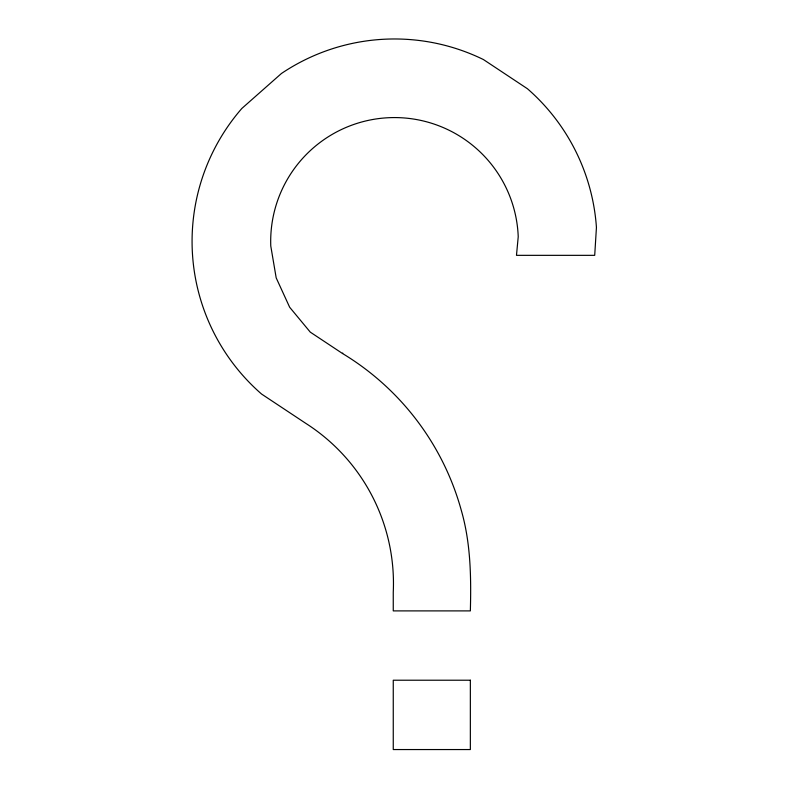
<?xml version="1.0" encoding="UTF-8"?>
<svg xmlns="http://www.w3.org/2000/svg" width="789" height="789" viewBox="0 0 789 789"><rect width="100%" height="100%" fill="white"/><g stroke="black" fill="none" stroke-linecap="round" stroke-linejoin="round"><path stroke-width="1.18" d="M342.505 353.502L310.284 332.139L289.662 307.246L276.189 277.866L270.775 246A123.814 123.814 0 0 1 389.884 117.66A123.814 123.814 0 0 1 518.225 236.769L516.479 255.34L594.709 255.34L596.435 227.439A202.418 202.418 0 0 0 527.427 88.733L483.381 59.53A202.418 202.418 0 0 0 281.446 73.485L241.838 108.458A202.418 202.418 0 0 0 261.573 394.046L305.619 423.249A189.991 189.991 0 0 1 393.257 592.243L393.257 610.893L470.352 610.893C471.24 577.173 470.737 543.088 461.309 510.394A265.656 265.656 0 0 0 342.505 353.502L342.712 353.097M470.352 680.217L393.257 680.217L393.257 749.55L470.352 749.55L470.352 680.217"/></g></svg>
